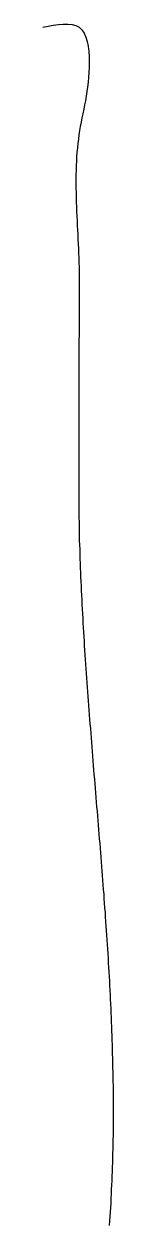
# Model space of a CAD drawing. Extents: x 443 to 1217, y -1921 to -677.
# Drawn here: x 602.45 to 603.09, y -746.68 to -735.84 of the extents above; entities that cross this region are included whole.
import ezdxf

# ---------------------------------------------------------------- set-up
doc = ezdxf.new("R2010")
doc.units = 0
doc.header["$MEASUREMENT"] = 0
doc.layers.add('3', color=8, linetype='CONTINUOUS')

msp = doc.modelspace()

# ---------------------------------------------------------------- linework, layer by layer
at = {"layer": '3', "color": 3}
for p, q in [((602.453, -735.869), (602.501, -735.859)), ((602.501, -735.859), (602.548, -735.852)), ((602.548, -735.852), (602.594, -735.844)), ((602.594, -735.844), (602.637, -735.841)), ((602.637, -735.841), (602.679, -735.841)), ((602.679, -735.841), (602.717, -735.845)), ((602.717, -735.845), (602.751, -735.855)), ((602.751, -735.855), (602.781, -735.871)), ((602.781, -735.871), (602.806, -735.895)), ((602.806, -735.895), (602.826, -735.925)), ((602.826, -735.925), (602.842, -735.96)), ((602.842, -735.96), (602.854, -736)), ((602.854, -736), (602.863, -736.042)), ((602.863, -736.042), (602.869, -736.088)), ((602.869, -736.088), (602.872, -736.136)), ((602.872, -736.136), (602.873, -736.184)), ((602.873, -736.184), (602.872, -736.231)), ((602.87, -736.278), (602.866, -736.324)), ((602.872, -736.231), (602.87, -736.278)), ((602.858, -736.411), (602.851, -736.452)), ((602.862, -736.367), (602.858, -736.411)), ((602.866, -736.324), (602.862, -736.367)), ((602.838, -736.534), (602.83, -736.573)), ((602.845, -736.494), (602.838, -736.534)), ((602.851, -736.452), (602.845, -736.494)), ((602.823, -736.612), (602.814, -736.652)), ((602.83, -736.573), (602.823, -736.612)), ((602.799, -736.729), (602.792, -736.767)), ((602.806, -736.69), (602.799, -736.729)), ((602.814, -736.652), (602.806, -736.69)), ((602.779, -736.843), (602.774, -736.883)), ((602.786, -736.805), (602.779, -736.843)), ((602.792, -736.767), (602.786, -736.805)), ((602.765, -736.961), (602.761, -737.001)), ((602.768, -736.922), (602.765, -736.961)), ((602.774, -736.883), (602.768, -736.922)), ((602.758, -737.041), (602.756, -737.081)), ((602.761, -737.001), (602.758, -737.041)), ((602.753, -737.162), (602.752, -737.203)), ((602.754, -737.121), (602.753, -737.162)), ((602.756, -737.081), (602.754, -737.121)), ((602.752, -737.203), (602.752, -737.244)), ((602.752, -737.244), (602.752, -737.285)), ((602.752, -737.285), (602.752, -737.326)), ((602.752, -737.326), (602.753, -737.368)), ((602.753, -737.368), (602.754, -737.41)), ((602.754, -737.41), (602.755, -737.451)), ((602.755, -737.451), (602.756, -737.493)), ((602.756, -737.493), (602.758, -737.535)), ((602.758, -737.535), (602.761, -737.577)), ((602.761, -737.577), (602.762, -737.619)), ((602.762, -737.619), (602.764, -737.661)), ((602.764, -737.661), (602.766, -737.703)), ((602.766, -737.703), (602.768, -737.745)), ((602.768, -737.745), (602.77, -737.787)), ((602.77, -737.787), (602.773, -737.83)), ((602.773, -737.83), (602.774, -737.871)), ((602.774, -737.871), (602.776, -737.912)), ((602.776, -737.912), (602.777, -737.955)), ((602.777, -737.955), (602.779, -737.996)), ((602.779, -737.996), (602.78, -738.038)), ((602.78, -738.038), (602.78, -738.08)), ((602.78, -738.08), (602.781, -738.122)), ((602.781, -738.122), (602.782, -738.163)), ((602.782, -738.163), (602.782, -738.205)), ((602.782, -738.205), (602.782, -738.245)), ((602.782, -738.245), (602.782, -738.286)), ((602.782, -738.286), (602.782, -738.328)), ((602.782, -738.328), (602.782, -738.369)), ((602.782, -738.369), (602.782, -738.409)), ((602.782, -738.451), (602.781, -738.492)), ((602.782, -738.409), (602.782, -738.451)), ((602.781, -738.574), (602.78, -738.615)), ((602.781, -738.492), (602.781, -738.533)), ((602.781, -738.533), (602.781, -738.574)), ((602.78, -738.656), (602.779, -738.697)), ((602.779, -738.697), (602.779, -738.737)), ((602.78, -738.615), (602.78, -738.656)), ((602.779, -738.779), (602.778, -738.82)), ((602.779, -738.737), (602.779, -738.779)), ((602.778, -738.82), (602.778, -738.861)), ((602.778, -738.861), (602.778, -738.902)), ((602.778, -738.902), (602.778, -738.943)), ((602.778, -738.984), (602.777, -739.025)), ((602.777, -739.025), (602.777, -739.067)), ((602.778, -738.943), (602.778, -738.984)), ((602.777, -739.067), (602.777, -739.108)), ((602.777, -739.108), (602.778, -739.149)), ((602.778, -739.149), (602.778, -739.19)), ((602.778, -739.19), (602.778, -739.231)), ((602.778, -739.231), (602.778, -739.273)), ((602.778, -739.273), (602.778, -739.314)), ((602.778, -739.314), (602.778, -739.355)), ((602.778, -739.355), (602.778, -739.396)), ((602.778, -739.396), (602.778, -739.437)), ((602.778, -739.437), (602.778, -739.479)), ((602.778, -739.52), (602.777, -739.561)), ((602.777, -739.561), (602.777, -739.602)), ((602.778, -739.479), (602.778, -739.52)), ((602.777, -739.602), (602.777, -739.643)), ((602.777, -739.643), (602.777, -739.685)), ((602.777, -739.685), (602.777, -739.726)), ((602.777, -739.726), (602.777, -739.766)), ((602.777, -739.766), (602.777, -739.808)), ((602.777, -739.808), (602.777, -739.849)), ((602.777, -739.849), (602.777, -739.891)), ((602.777, -739.891), (602.777, -739.932)), ((602.777, -739.932), (602.777, -739.972)), ((602.777, -739.972), (602.777, -740.014)), ((602.777, -740.014), (602.777, -740.055)), ((602.777, -740.055), (602.777, -740.097)), ((602.777, -740.097), (602.777, -740.137)), ((602.777, -740.137), (602.778, -740.178)), ((602.778, -740.178), (602.778, -740.22)), ((602.778, -740.22), (602.779, -740.261)), ((602.779, -740.261), (602.779, -740.302)), ((602.779, -740.302), (602.78, -740.344)), ((602.78, -740.344), (602.781, -740.385)), ((602.781, -740.385), (602.782, -740.426)), ((602.782, -740.426), (602.782, -740.467)), ((602.782, -740.467), (602.783, -740.508)), ((602.783, -740.508), (602.786, -740.55)), ((602.786, -740.55), (602.787, -740.591)), ((602.787, -740.591), (602.788, -740.633)), ((602.788, -740.633), (602.789, -740.674)), ((602.789, -740.674), (602.791, -740.716)), ((602.791, -740.716), (602.792, -740.757)), ((602.792, -740.757), (602.794, -740.798)), ((602.794, -740.798), (602.795, -740.84)), ((602.795, -740.84), (602.798, -740.881)), ((602.798, -740.881), (602.799, -740.923)), ((602.799, -740.923), (602.801, -740.964)), ((602.801, -740.964), (602.803, -741.005)), ((602.803, -741.005), (602.805, -741.047)), ((602.805, -741.047), (602.807, -741.088)), ((602.807, -741.088), (602.81, -741.13)), ((602.81, -741.13), (602.812, -741.171)), ((602.812, -741.171), (602.814, -741.212)), ((602.814, -741.212), (602.816, -741.254)), ((602.816, -741.254), (602.818, -741.295)), ((602.818, -741.295), (602.821, -741.337)), ((602.821, -741.337), (602.824, -741.378)), ((602.824, -741.378), (602.826, -741.42)), ((602.826, -741.42), (602.828, -741.461)), ((602.828, -741.461), (602.831, -741.502)), ((602.831, -741.502), (602.834, -741.545)), ((602.834, -741.545), (602.837, -741.586)), ((602.837, -741.586), (602.839, -741.628)), ((602.839, -741.628), (602.842, -741.669)), ((602.842, -741.669), (602.846, -741.711)), ((602.846, -741.711), (602.848, -741.752)), ((602.848, -741.752), (602.851, -741.793)), ((602.851, -741.793), (602.854, -741.835)), ((602.854, -741.835), (602.858, -741.876)), ((602.858, -741.876), (602.86, -741.918)), ((602.86, -741.918), (602.863, -741.96)), ((602.863, -741.96), (602.866, -742.002)), ((602.866, -742.002), (602.87, -742.043)), ((602.87, -742.043), (602.873, -742.084)), ((602.873, -742.084), (602.876, -742.126)), ((602.876, -742.126), (602.879, -742.167)), ((602.879, -742.167), (602.883, -742.209)), ((602.883, -742.209), (602.886, -742.251)), ((602.886, -742.251), (602.889, -742.292)), ((602.889, -742.292), (602.892, -742.334)), ((602.892, -742.334), (602.896, -742.375)), ((602.896, -742.375), (602.899, -742.417)), ((602.899, -742.417), (602.902, -742.458)), ((602.902, -742.458), (602.906, -742.5)), ((602.906, -742.5), (602.909, -742.542)), ((602.909, -742.542), (602.912, -742.583)), ((602.912, -742.583), (602.915, -742.625)), ((602.915, -742.625), (602.919, -742.666)), ((602.919, -742.666), (602.922, -742.708)), ((602.922, -742.708), (602.926, -742.749)), ((602.926, -742.749), (602.93, -742.791)), ((602.93, -742.791), (602.933, -742.833)), ((602.933, -742.833), (602.936, -742.874)), ((602.936, -742.874), (602.939, -742.916)), ((602.939, -742.916), (602.943, -742.957)), ((602.943, -742.957), (602.946, -742.999)), ((602.946, -742.999), (602.949, -743.04)), ((602.949, -743.04), (602.954, -743.082)), ((602.954, -743.082), (602.957, -743.123)), ((602.957, -743.123), (602.96, -743.165)), ((602.96, -743.165), (602.963, -743.207)), ((602.963, -743.207), (602.967, -743.248)), ((602.967, -743.248), (602.97, -743.29)), ((602.97, -743.29), (602.973, -743.331)), ((602.973, -743.331), (602.976, -743.373)), ((602.976, -743.373), (602.98, -743.414)), ((602.98, -743.414), (602.983, -743.455)), ((602.983, -743.455), (602.986, -743.497)), ((602.986, -743.497), (602.989, -743.538)), ((602.989, -743.538), (602.993, -743.58)), ((602.993, -743.58), (602.996, -743.622)), ((602.996, -743.622), (602.999, -743.663)), ((602.999, -743.663), (603.003, -743.705)), ((603.003, -743.705), (603.005, -743.746)), ((603.005, -743.746), (603.008, -743.788)), ((603.008, -743.788), (603.011, -743.829)), ((603.011, -743.829), (603.015, -743.871)), ((603.015, -743.871), (603.017, -743.912)), ((603.017, -743.912), (603.02, -743.953)), ((603.02, -743.953), (603.023, -743.995)), ((603.023, -743.995), (603.025, -744.036)), ((603.025, -744.036), (603.029, -744.078)), ((603.029, -744.078), (603.031, -744.119)), ((603.031, -744.119), (603.034, -744.16)), ((603.034, -744.16), (603.036, -744.202)), ((603.036, -744.202), (603.04, -744.243)), ((603.04, -744.243), (603.042, -744.285)), ((603.042, -744.285), (603.044, -744.326)), ((603.044, -744.326), (603.047, -744.368)), ((603.047, -744.368), (603.049, -744.409)), ((603.049, -744.409), (603.052, -744.449)), ((603.052, -744.449), (603.054, -744.491)), ((603.054, -744.491), (603.056, -744.532)), ((603.056, -744.532), (603.058, -744.574)), ((603.058, -744.574), (603.06, -744.615)), ((603.06, -744.615), (603.062, -744.656)), ((603.062, -744.656), (603.065, -744.698)), ((603.065, -744.698), (603.066, -744.739)), ((603.066, -744.739), (603.068, -744.779)), ((603.068, -744.779), (603.07, -744.821)), ((603.07, -744.821), (603.071, -744.862)), ((603.071, -744.862), (603.073, -744.904)), ((603.073, -744.904), (603.074, -744.945)), ((603.074, -744.945), (603.077, -744.985)), ((603.077, -744.985), (603.078, -745.027)), ((603.078, -745.027), (603.079, -745.068)), ((603.079, -745.068), (603.08, -745.11)), ((603.08, -745.11), (603.081, -745.15)), ((603.081, -745.15), (603.082, -745.191)), ((603.082, -745.191), (603.083, -745.233)), ((603.083, -745.233), (603.084, -745.273)), ((603.084, -745.273), (603.085, -745.315)), ((603.085, -745.315), (603.086, -745.356)), ((603.086, -745.356), (603.086, -745.396)), ((603.086, -745.396), (603.088, -745.438)), ((603.088, -745.438), (603.088, -745.479)), ((603.088, -745.479), (603.089, -745.519)), ((603.089, -745.519), (603.089, -745.561)), ((603.089, -745.561), (603.089, -745.601)), ((603.089, -745.601), (603.089, -745.643)), ((603.089, -745.643), (603.089, -745.683)), ((603.089, -745.683), (603.089, -745.724)), ((603.089, -745.724), (603.089, -745.765)), ((603.089, -745.806), (603.088, -745.846)), ((603.088, -745.846), (603.088, -745.888)), ((603.089, -745.765), (603.089, -745.806)), ((603.088, -745.888), (603.086, -745.928)), ((603.086, -745.928), (603.086, -745.97)), ((603.084, -746.051), (603.083, -746.092)), ((603.085, -746.01), (603.084, -746.051)), ((603.086, -745.97), (603.085, -746.01)), ((603.081, -746.173), (603.08, -746.214)), ((603.082, -746.132), (603.081, -746.173)), ((603.083, -746.092), (603.082, -746.132)), ((603.078, -746.254), (603.077, -746.294)), ((603.08, -746.214), (603.078, -746.254)), ((603.072, -746.376), (603.07, -746.416)), ((603.074, -746.336), (603.072, -746.376)), ((603.077, -746.294), (603.074, -746.336)), ((603.066, -746.498), (603.064, -746.538)), ((603.068, -746.457), (603.066, -746.498)), ((603.07, -746.416), (603.068, -746.457)), ((603.061, -746.579), (603.058, -746.619)), ((603.064, -746.538), (603.061, -746.579)), ((603.056, -746.659), (603.053, -746.7)), ((603.058, -746.619), (603.056, -746.659))]:
    msp.add_line(p, q, dxfattribs=at)

doc.saveas('drawing.dxf')
